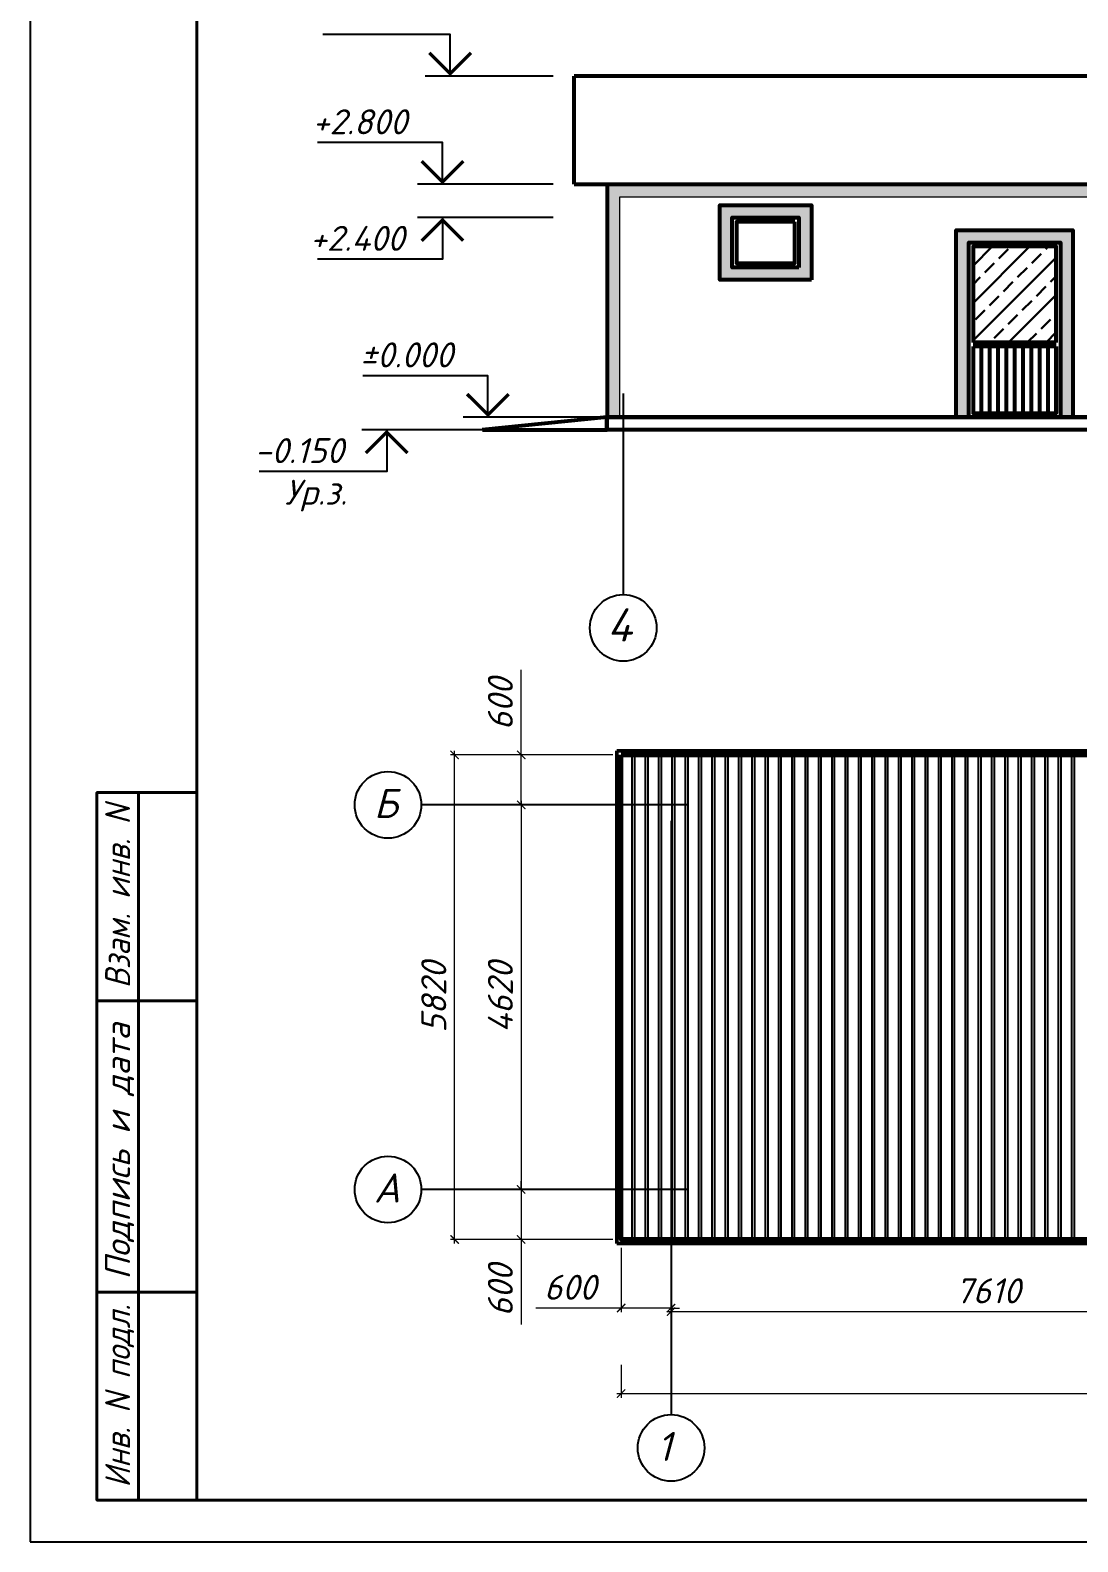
# Model space of a CAD drawing. Extents: x 108150 to 142535, y -18867 to -9422.
# Drawn here: x 134571.3 to 134697.2, y -16848.3 to -16666.8 of the extents above; entities that cross this region are included whole.
import ezdxf
from ezdxf.enums import TextEntityAlignment as Align

# ---------------------------------------------------------------- set-up
doc = ezdxf.new("R2010")
doc.units = 0
doc.header["$MEASUREMENT"] = 0
doc.header["$PDMODE"] = 32
doc.header["$PDSIZE"] = 0.6
doc.layers.add('Размер', color=8, linetype='Continuous', lineweight=30)
doc.styles.add('ГОСТ -3', font='isocpeui.ttf', dxfattribs={"height": 3})
doc.styles.add('ГОСТ 300', font='isocpeui.ttf', dxfattribs={"height": 300})
doc.styles.add('ГОСТ3', font='isocpeur.ttf', dxfattribs={"oblique": 15, "height": 3})
doc.dimstyles.new('100-3А', dxfattribs={"dimtxt": 3, "dimasz": 1, "dimexe": 0.5, "dimexo": 1, "dimgap": 1, "dimtad": 1, "dimdec": 0, "dimlfac": 100, "dimtxsty": 'ГОСТ -3', "dimblk": 'ARCHTICK', "dimcen": 2.5, "dimdle": 0.5, "dimclrd": 7, "dimclre": 7, "dimclrt": 7, "dimadec": 0, "dimazin": 0, "dimtfac": 1, "dimtdec": 0, "dimtmove": 0, "dimatfit": 0, "dimldrblk": 'DOT', "dimfxl": 1, "dimlwd": 15, "dimlwe": 15, "dimarcsym": 0})

# ---------------------------------------------------------------- blocks, each defined once
blk = doc.blocks.new('_ArchTick')
at = {"color": 0, "linetype": 'ByBlock', "const_width": 0.15}
blk.add_lwpolyline([(-0.5, -0.5), (0.5, 0.5)], dxfattribs=at)
blk = doc.blocks.new('*D2855')
at = {"color": 7, "lineweight": 15, "transparency": 16777216}
for p, q in [((134630.31, -16759.31), (134630.31, -16806.51)), ((134633.94, -16759.81), (134629.81, -16759.81)), ((134633.94, -16806.01), (134629.81, -16806.01))]:
    blk.add_line(p, q, dxfattribs=at)
at = {"layer": 'Defpoints', "color": 0, "lineweight": 0, "transparency": 16777216}
for p in [(134634.94, -16759.81), (134630.31, -16806.01), (134634.94, -16806.01)]:
    blk.add_point(p, dxfattribs=at)
at = {"color": 7, "lineweight": 15, "transparency": 16777216}
for p, rotation in [((134630.31, -16759.81), 90), ((134630.31, -16806.01), 270)]:
    blk.add_blockref('_ArchTick', p, dxfattribs=dict(at, rotation=rotation))
at = {"color": 7, "lineweight": 25, "transparency": 16777216, "insert": (134627.81, -16782.91), "char_height": 3, "attachment_point": 5, "rotation": 90, "style": 'ГОСТ -3'}
blk.add_mtext('4620', dxfattribs=at)
blk = doc.blocks.new('_Dot')
at = {"color": 0, "linetype": 'ByBlock', "lineweight": -2}
blk.add_line((-0.5, 0), (-1, 0), dxfattribs=at)
at = {"color": 0, "linetype": 'ByBlock', "const_width": 0.5}
blk.add_lwpolyline([(-0.25, 0, 1), (0.25, 0, 1)], format="xyb", close=True, dxfattribs=at)
blk = doc.blocks.new('*D2955')
at = {"color": 7, "lineweight": 15, "transparency": 16777216}
for p, q in [((134642.31, -16813.01), (134642.31, -16820.76)), ((134642.31, -16820.26), (134632.08, -16820.26)), ((134648.31, -16820.26), (134642.31, -16820.26)), ((134648.31, -16820.21), (134648.31, -16820.76)), ((134648.31, -16820.26), (134649.31, -16820.26))]:
    blk.add_line(p, q, dxfattribs=at)
at = {"layer": 'Defpoints', "color": 0, "lineweight": 0, "transparency": 16777216}
for p in [(134642.31, -16812.01), (134648.31, -16819.21), (134648.31, -16820.26)]:
    blk.add_point(p, dxfattribs=at)
at = {"color": 7, "lineweight": 15, "transparency": 16777216}
blk.add_blockref('_ArchTick', (134642.31, -16820.26), dxfattribs=at)
at = {"color": 7, "lineweight": 15, "transparency": 16777216, "rotation": 180}
blk.add_blockref('_ArchTick', (134648.31, -16820.26), dxfattribs=at)
at = {"color": 7, "lineweight": 25, "transparency": 16777216, "insert": (134636.2, -16817.76), "char_height": 3, "attachment_point": 5, "style": 'ГОСТ -3'}
blk.add_mtext('600', dxfattribs=at)
blk = doc.blocks.new('*D2957')
at = {"color": 7, "lineweight": 15, "transparency": 16777216}
for p, q in [((134630.31, -16806.01), (134630.31, -16805.01)), ((134641.31, -16806.01), (134629.81, -16806.01)), ((134630.31, -16806.01), (134630.31, -16812.01)), ((134641.31, -16812.01), (134629.81, -16812.01)), ((134630.31, -16812.01), (134630.31, -16822.25))]:
    blk.add_line(p, q, dxfattribs=at)
at = {"layer": 'Defpoints', "color": 0, "lineweight": 0, "transparency": 16777216}
for p in [(134642.31, -16806.01), (134630.31, -16812.01), (134642.31, -16812.01)]:
    blk.add_point(p, dxfattribs=at)
at = {"color": 7, "lineweight": 15, "transparency": 16777216}
for p, rotation in [((134630.31, -16806.01), 270), ((134630.31, -16812.01), 90)]:
    blk.add_blockref('_ArchTick', p, dxfattribs=dict(at, rotation=rotation))
at = {"color": 7, "lineweight": 25, "transparency": 16777216, "insert": (134627.81, -16818.13), "char_height": 3, "attachment_point": 5, "rotation": 90, "style": 'ГОСТ -3'}
blk.add_mtext('600', dxfattribs=at)
blk = doc.blocks.new('*D2958')
at = {"color": 7, "lineweight": 15, "transparency": 16777216}
for p, q in [((134630.31, -16753.81), (134630.31, -16743.58)), ((134641.31, -16753.81), (134629.81, -16753.81)), ((134630.31, -16759.81), (134630.31, -16753.81)), ((134641.31, -16759.81), (134629.81, -16759.81)), ((134630.31, -16759.81), (134630.31, -16760.81))]:
    blk.add_line(p, q, dxfattribs=at)
at = {"layer": 'Defpoints', "color": 0, "lineweight": 0, "transparency": 16777216}
for p in [(134630.31, -16753.81), (134642.31, -16753.81), (134642.31, -16759.81)]:
    blk.add_point(p, dxfattribs=at)
at = {"color": 7, "lineweight": 15, "transparency": 16777216}
for p, rotation in [((134630.31, -16753.81), 270), ((134630.31, -16759.81), 90)]:
    blk.add_blockref('_ArchTick', p, dxfattribs=dict(at, rotation=rotation))
at = {"color": 7, "lineweight": 25, "transparency": 16777216, "insert": (134627.81, -16747.7), "char_height": 3, "attachment_point": 5, "rotation": 90, "style": 'ГОСТ -3'}
blk.add_mtext('600', dxfattribs=at)

msp = doc.modelspace()

# ---------------------------------------------------------------- hatches: boundary and pattern name
at = {"lineweight": 30}
h = msp.add_hatch(dxfattribs=at)
h.set_pattern_fill('ANSI33', color=116, scale=0.5, style=0)
h.set_pattern_definition([(45, (142226.055, -8040.0336), (-2.245064, 2.245064), []), (45, (142228.3, -8040.0336), (-2.245064, 2.245064), [1.5875, -0.79375])])
h.paths.add_polyline_path([(134684.5761, -16704.2551), (134694.571, -16704.2551), (134694.571, -16692.7551), (134684.5761, -16692.7551)])
at = {"layer": 'Размер', "linetype": 'Continuous', "lineweight": 0}
h = msp.add_hatch(color=5, dxfattribs=at)
h.dxf.hatch_style = 1
h.paths.add_polyline_path([(134813.671, -16685.2551), (134640.671, -16685.2551), (134640.671, -16713.2551), (134642.171, -16713.2551), (134642.171, -16686.7551), (134812.171, -16686.7551), (134812.171, -16713.2551), (134813.671, -16713.2551)])
h = msp.add_hatch(color=5, dxfattribs=at)
h.dxf.hatch_style = 1
h.paths.add_polyline_path([(134665.168, -16687.7551), (134654.168, -16687.7551), (134654.168, -16696.7551), (134665.168, -16696.7551)])
h.paths.add_polyline_path([(134663.668, -16695.2551), (134655.668, -16695.2551), (134655.668, -16689.2551), (134663.668, -16689.2551)], flags=16)
h.paths.add_polyline_path([(134663.168, -16694.7551), (134656.168, -16694.7551), (134656.168, -16689.7551), (134663.168, -16689.7551)], flags=0)
h = msp.add_hatch(color=5, dxfattribs=at)
h.dxf.hatch_style = 1
h.paths.add_polyline_path([(134696.571, -16690.7551), (134682.571, -16690.7551), (134682.571, -16713.2551), (134684.071, -16713.2551), (134684.071, -16692.2551), (134695.071, -16692.2551), (134695.071, -16713.2551), (134696.571, -16713.2551)])

# ---------------------------------------------------------------- linework, layer by layer
at = {"color": 196, "lineweight": 25}
for p, q in [((134634.171, -16672.2551, -754.4947), (134618.7957, -16672.2551, -754.4947)), ((134634.171, -16685.2551, -754.4947), (134617.8588, -16685.2551, -754.4947)), ((134634.171, -16689.2551, -754.4947), (134617.8588, -16689.2551, -754.4947)), ((134640.571, -16713.2551, -754.4947), (134623.3242, -16713.2551, -754.4947)), ((134631.571, -16714.7551, -754.4947), (134611.1562, -16714.7551, -754.4947))]:
    msp.add_line(p, q, dxfattribs=at)
at = {"color": 116, "lineweight": 53}
for p, q in [((134817.671, -16672.2551, -754.4947), (134636.671, -16672.2551, -754.4947)), ((134636.671, -16685.2551, -754.4947), (134636.671, -16672.2551, -754.4947)), ((134636.671, -16685.2551, -754.4947), (134817.671, -16685.2551, -754.4947)), ((134636.671, -16685.2551, -754.4947), (134640.671, -16685.2551, -754.4947)), ((134640.671, -16713.2551, -754.4947), (134640.671, -16685.2551, -754.4947)), ((134694.571, -16704.2551, -754.4947), (134684.5761, -16704.2551, -754.4947)), ((134694.571, -16704.7551, -754.4947), (134684.5761, -16704.7551, -754.4947)), ((134685.571, -16704.7551, -754.4947), (134685.571, -16712.7551, -754.4947)), ((134686.571, -16704.7551, -754.4947), (134686.571, -16712.7551, -754.4947)), ((134687.571, -16704.7551, -754.4947), (134687.571, -16712.7551, -754.4947)), ((134688.571, -16704.7551, -754.4947), (134688.571, -16712.7551, -754.4947)), ((134689.571, -16704.7551, -754.4947), (134689.571, -16712.7551, -754.4947)), ((134690.571, -16704.7551, -754.4947), (134690.571, -16712.7551, -754.4947)), ((134691.571, -16704.7551, -754.4947), (134691.571, -16712.7551, -754.4947)), ((134692.571, -16704.7551, -754.4947), (134692.571, -16712.7551, -754.4947)), ((134693.571, -16704.7551, -754.4947), (134693.571, -16712.7551, -754.4947)), ((134694.571, -16704.7551, -754.4947), (134694.571, -16712.7551, -754.4947)), ((134640.571, -16713.2551, -754.4947), (134813.771, -16713.2551, -754.4947)), ((134640.571, -16713.2551, -754.4947), (134640.571, -16714.7551, -754.4947)), ((134813.771, -16713.2551, -754.4947), (134640.671, -16713.2551, -754.4947)), ((134813.8547, -16714.7551, -754.4947), (134640.6547, -16714.7551, -754.4947))]:
    msp.add_line(p, q, dxfattribs=at)
at = {"color": 116, "lineweight": 25}
for p, q in [((134642.571, -16710.3945, -754.4947), (134642.571, -16734.5574, -754.4947)), ((134650.2146, -16759.8135, -754.4947), (134618.3146, -16759.8135, -754.4947)), ((134650.2146, -16806.0135, -754.4947), (134618.3146, -16806.0135, -754.4947))]:
    msp.add_line(p, q, dxfattribs=at)
at = {"color": 94, "lineweight": 50}
for p, q in [((134641.8146, -16753.3135, -754.4947), (134641.8146, -16812.5135, -754.4947)), ((134641.8146, -16753.3135, -754.4947), (134824.0146, -16753.3135, -754.4947)), ((134641.8146, -16812.5135, -754.4947), (134824.0146, -16812.5135, -754.4947))]:
    msp.add_line(p, q, dxfattribs=at)
at = {"color": 7, "lineweight": 25}
for p, q in [((134643.6146, -16753.8135, -754.4947), (134643.6146, -16812.0135, -754.4947)), ((134643.9146, -16753.8135, -754.4947), (134643.9146, -16812.0135, -754.4947)), ((134645.2146, -16753.8135, -754.4947), (134645.2146, -16812.0135, -754.4947)), ((134645.5146, -16753.8135, -754.4947), (134645.5146, -16812.0135, -754.4947)), ((134646.8146, -16753.8135, -754.4947), (134646.8146, -16812.0135, -754.4947)), ((134647.1146, -16753.8135, -754.4947), (134647.1146, -16812.0135, -754.4947)), ((134648.4146, -16753.8135, -754.4947), (134648.4146, -16812.0135, -754.4947)), ((134648.7146, -16753.8135, -754.4947), (134648.7146, -16812.0135, -754.4947)), ((134650.0146, -16753.8135, -754.4947), (134650.0146, -16812.0135, -754.4947)), ((134650.3146, -16753.8135, -754.4947), (134650.3146, -16812.0135, -754.4947)), ((134651.6146, -16753.8135, -754.4947), (134651.6146, -16812.0135, -754.4947)), ((134651.9146, -16753.8135, -754.4947), (134651.9146, -16812.0135, -754.4947)), ((134653.2146, -16753.8135, -754.4947), (134653.2146, -16812.0135, -754.4947)), ((134653.5146, -16753.8135, -754.4947), (134653.5146, -16812.0135, -754.4947)), ((134654.8146, -16753.8135, -754.4947), (134654.8146, -16812.0135, -754.4947)), ((134655.1146, -16753.8135, -754.4947), (134655.1146, -16812.0135, -754.4947)), ((134656.4146, -16753.8135, -754.4947), (134656.4146, -16812.0135, -754.4947)), ((134656.7146, -16753.8135, -754.4947), (134656.7146, -16812.0135, -754.4947)), ((134658.0146, -16753.8135, -754.4947), (134658.0146, -16812.0135, -754.4947)), ((134658.3146, -16753.8135, -754.4947), (134658.3146, -16812.0135, -754.4947)), ((134659.6146, -16753.8135, -754.4947), (134659.6146, -16812.0135, -754.4947)), ((134659.9146, -16753.8135, -754.4947), (134659.9146, -16812.0135, -754.4947)), ((134661.2146, -16753.8135, -754.4947), (134661.2146, -16812.0135, -754.4947)), ((134661.5146, -16753.8135, -754.4947), (134661.5146, -16812.0135, -754.4947)), ((134662.8146, -16753.8135, -754.4947), (134662.8146, -16812.0135, -754.4947)), ((134663.1146, -16753.8135, -754.4947), (134663.1146, -16812.0135, -754.4947)), ((134664.4146, -16753.8135, -754.4947), (134664.4146, -16812.0135, -754.4947)), ((134664.7146, -16753.8135, -754.4947), (134664.7146, -16812.0135, -754.4947)), ((134666.0146, -16753.8135, -754.4947), (134666.0146, -16812.0135, -754.4947)), ((134666.3146, -16753.8135, -754.4947), (134666.3146, -16812.0135, -754.4947)), ((134667.6146, -16753.8135, -754.4947), (134667.6146, -16812.0135, -754.4947)), ((134667.9146, -16753.8135, -754.4947), (134667.9146, -16812.0135, -754.4947)), ((134669.2146, -16753.8135, -754.4947), (134669.2146, -16812.0135, -754.4947)), ((134669.5146, -16753.8135, -754.4947), (134669.5146, -16812.0135, -754.4947)), ((134670.8146, -16753.8135, -754.4947), (134670.8146, -16812.0135, -754.4947)), ((134671.1146, -16753.8135, -754.4947), (134671.1146, -16812.0135, -754.4947)), ((134672.4146, -16753.8135, -754.4947), (134672.4146, -16812.0135, -754.4947)), ((134672.7146, -16753.8135, -754.4947), (134672.7146, -16812.0135, -754.4947)), ((134674.0146, -16753.8135, -754.4947), (134674.0146, -16812.0135, -754.4947)), ((134674.3146, -16753.8135, -754.4947), (134674.3146, -16812.0135, -754.4947)), ((134675.6146, -16753.8135, -754.4947), (134675.6146, -16812.0135, -754.4947)), ((134675.9146, -16753.8135, -754.4947), (134675.9146, -16812.0135, -754.4947)), ((134677.2146, -16753.8135, -754.4947), (134677.2146, -16812.0135, -754.4947)), ((134677.5146, -16753.8135, -754.4947), (134677.5146, -16812.0135, -754.4947)), ((134678.8146, -16753.8135, -754.4947), (134678.8146, -16812.0135, -754.4947)), ((134679.1146, -16753.8135, -754.4947), (134679.1146, -16812.0135, -754.4947)), ((134680.4146, -16753.8135, -754.4947), (134680.4146, -16812.0135, -754.4947)), ((134680.7146, -16753.8135, -754.4947), (134680.7146, -16812.0135, -754.4947)), ((134682.0146, -16753.8135, -754.4947), (134682.0146, -16812.0135, -754.4947)), ((134682.3146, -16753.8135, -754.4947), (134682.3146, -16812.0135, -754.4947)), ((134683.6146, -16753.8135, -754.4947), (134683.6146, -16812.0135, -754.4947)), ((134683.9146, -16753.8135, -754.4947), (134683.9146, -16812.0135, -754.4947)), ((134685.2146, -16753.8135, -754.4947), (134685.2146, -16812.0135, -754.4947)), ((134685.5146, -16753.8135, -754.4947), (134685.5146, -16812.0135, -754.4947)), ((134686.8146, -16753.8135, -754.4947), (134686.8146, -16812.0135, -754.4947)), ((134687.1146, -16753.8135, -754.4947), (134687.1146, -16812.0135, -754.4947)), ((134688.4146, -16753.8135, -754.4947), (134688.4146, -16812.0135, -754.4947)), ((134688.7146, -16753.8135, -754.4947), (134688.7146, -16812.0135, -754.4947)), ((134690.0146, -16753.8135, -754.4947), (134690.0146, -16812.0135, -754.4947)), ((134690.3146, -16753.8135, -754.4947), (134690.3146, -16812.0135, -754.4947)), ((134691.6146, -16753.8135, -754.4947), (134691.6146, -16812.0135, -754.4947)), ((134691.9146, -16753.8135, -754.4947), (134691.9146, -16812.0135, -754.4947)), ((134693.2146, -16753.8135, -754.4947), (134693.2146, -16812.0135, -754.4947)), ((134693.5146, -16753.8135, -754.4947), (134693.5146, -16812.0135, -754.4947)), ((134694.8146, -16753.8135, -754.4947), (134694.8146, -16812.0135, -754.4947)), ((134695.1146, -16753.8135, -754.4947), (134695.1146, -16812.0135, -754.4947)), ((134696.4146, -16753.8135, -754.4947), (134696.4146, -16812.0135, -754.4947)), ((134696.7146, -16753.8135, -754.4947), (134696.7146, -16812.0135, -754.4947))]:
    msp.add_line(p, q, dxfattribs=at)
at = {"color": 0, "lineweight": -3}
for p, q in [((134591.3475, -16758.334, -754.4947), (134579.3475, -16758.334, -754.4947)), ((134579.3475, -16843.334, -754.4947), (134579.3475, -16758.334, -754.4947)), ((134591.3475, -16843.334, -754.4947), (134579.3475, -16843.334, -754.4947))]:
    msp.add_line(p, q, dxfattribs=at)
at = {"color": 7, "lineweight": 40}
for p, q in [((134584.3475, -16843.334, -754.4947), (134584.3475, -16758.334, -754.4947)), ((134591.3475, -16783.334, -754.4947), (134579.3475, -16783.334, -754.4947)), ((134591.3475, -16818.334, -754.4947), (134579.3475, -16818.334, -754.4947))]:
    msp.add_line(p, q, dxfattribs=at)
at = {"color": 5, "lineweight": 25}
msp.add_line((134648.3146, -16761.7135, -754.4947), (134648.3146, -16833.0615, -754.4947), dxfattribs=at)
at = {"color": 0, "lineweight": -3, "elevation": -754.4947}
msp.add_lwpolyline([(134571.3475, -16848.334), (135201.3475, -16848.334), (135201.3475, -16551.334), (134571.3475, -16551.334)], close=True, dxfattribs=at)
at = {"color": 7, "lineweight": 40, "elevation": -754.4947}
for points in [[(134591.3475, -16843.334), (135196.3475, -16843.334), (135196.3475, -16556.334), (134591.3475, -16556.334)], [(134591.3475, -16843.334), (134579.3475, -16843.334), (134579.3475, -16758.334), (134591.3475, -16758.334)]]:
    msp.add_lwpolyline(points, close=True, dxfattribs=at)
at = {"color": 196, "lineweight": 25, "elevation": -754.4947}
for points in [[(134621.7957, -16672.2551), (134621.7957, -16667.2551), (134606.4753, -16667.2551)], [(134620.8588, -16685.2551), (134620.8588, -16680.2551), (134605.8474, -16680.2551)], [(134620.8588, -16689.2551), (134620.8588, -16694.2551), (134605.8474, -16694.2551)], [(134626.3242, -16713.2551), (134626.3242, -16708.2551), (134611.3128, -16708.2551)], [(134614.1562, -16714.7551), (134614.1562, -16719.7551), (134598.8358, -16719.7551)]]:
    msp.add_lwpolyline(points, dxfattribs=at)
at = {"color": 196, "lineweight": 25, "const_width": 0.4, "elevation": -754.4947}
for points in [[(134624.2957, -16669.4723), (134621.7957, -16671.9723), (134619.2957, -16669.4723)], [(134623.3588, -16682.4723), (134620.8588, -16684.9723), (134618.3588, -16682.4723)], [(134623.3588, -16692.0379), (134620.8588, -16689.5379), (134618.3588, -16692.0379)], [(134628.8242, -16710.4723), (134626.3242, -16712.9723), (134623.8242, -16710.4723)], [(134616.6562, -16717.5379), (134614.1562, -16715.0379), (134611.6562, -16717.5379)]]:
    msp.add_lwpolyline(points, dxfattribs=at)
at = {"color": 5, "linetype": 'Continuous', "lineweight": 0, "elevation": -754.4947}
msp.add_lwpolyline([(134642.171, -16713.2551), (134642.171, -16686.7551), (134812.171, -16686.7551), (134812.171, -16713.2551)], dxfattribs=at)
at = {"color": 5, "lineweight": 53, "elevation": -754.4947}
msp.add_lwpolyline([(134665.168, -16696.7551), (134654.168, -16696.7551), (134654.168, -16687.7551), (134665.168, -16687.7551)], close=True, dxfattribs=at)
at = {"color": 116, "lineweight": 53, "elevation": -754.4947}
for points in [[(134663.668, -16695.2551), (134655.668, -16695.2551), (134655.668, -16689.2551), (134663.668, -16689.2551)], [(134663.168, -16689.7551), (134656.168, -16689.7551), (134656.168, -16694.7551), (134663.168, -16694.7551)], [(134695.071, -16713.2551), (134684.071, -16713.2551), (134684.071, -16692.2551), (134695.071, -16692.2551)], [(134625.6547, -16714.7551), (134640.6547, -16714.7551), (134640.6547, -16713.2551), (134625.6547, -16714.7551)]]:
    msp.add_lwpolyline(points, close=True, dxfattribs=at)
at = {"color": 5, "lineweight": 53, "elevation": -754.4947}
msp.add_lwpolyline([(134684.071, -16713.2551), (134682.571, -16713.2551), (134682.571, -16690.7551), (134696.571, -16690.7551), (134696.571, -16713.2551), (134695.071, -16713.2551)], dxfattribs=at)
at = {"color": 116, "lineweight": 53, "elevation": -754.4947}
for points in [[(134694.571, -16704.2551), (134694.571, -16692.7551), (134684.5761, -16692.7551), (134684.5761, -16704.2551)], [(134684.5761, -16704.7551), (134684.5761, -16712.7551), (134694.571, -16712.7551), (134694.571, -16704.7551)]]:
    msp.add_lwpolyline(points, dxfattribs=at)
at = {"color": 116, "lineweight": 60, "elevation": -754.4947}
msp.add_lwpolyline([(134642.3146, -16753.8135), (134823.5146, -16753.8135), (134823.5146, -16812.0135), (134642.3146, -16812.0135)], close=True, dxfattribs=at)
at = {"color": 206, "lineweight": 25}
msp.add_circle((134642.571, -16738.5574, -754.4947), 4, dxfattribs=at)
at = {"color": 7}
for centre in [(134614.3146, -16759.8135, -754.4947), (134614.3146, -16806.0135, -754.4947), (134648.3146, -16837.0615, -754.4947)]:
    msp.add_circle(centre, 4, dxfattribs=at)

# ---------------------------------------------------------------- texts
at = {"color": 196, "lineweight": 25, "style": 'ГОСТ -3'}
for s, p in [('+2.800', (134605.2497, -16679.2551, -754.4947)), ('+2.400', (134604.9406, -16693.2551, -754.4947)), ('%%P0.000', (134610.956, -16707.2551, -754.4947)), ('-0.150', (134598.2767, -16718.7551, -754.4947))]:
    msp.add_text(s, height=3, dxfattribs=at).set_placement(p)
at = {"color": 7, "lineweight": 25, "style": 'ГОСТ -3'}
msp.add_text('Ур.з.', height=3, dxfattribs=at).set_placement((134601.9279, -16720.7551, -754.4947), align=Align.TOP_LEFT)
at = {"color": 0, "linetype": 'Continuous', "lineweight": 25, "style": 'ГОСТ3', "oblique": 15}
msp.add_text('4', height=4, dxfattribs=at).set_placement((134640.6125, -16740.1939, -754.4947))
at = {"color": 7, "style": 'ГОСТ 300'}
for s, p in [('Б', (134612.6217, -16761.3823, -754.4947)), ('А', (134612.6217, -16807.5823, -754.4947)), ('1', (134646.6217, -16838.6303, -754.4947))]:
    msp.add_text(s, height=3.5, dxfattribs=at).set_placement(p)
at = {"color": 0, "lineweight": -3, "style": 'ГОСТ3', "oblique": 15}
for s, width, p, p2 in [('Взам. инв. N', 0.946237, (134583.3475, -16781.834, -754.4947), (134583.3475, -16759.834, -754.4947)), ('Инв. N подл.', 0.964912, (134583.3475, -16841.834, -754.4947), (134583.3475, -16819.834, -754.4947))]:
    msp.add_text(s, height=3, rotation=90, dxfattribs=dict(at, width=width)).set_placement(p, p2, align=Align.FIT)
msp.add_text('Подпись и дата', height=3, rotation=90, dxfattribs=at).set_placement((134583.3475, -16816.834, -754.4947))

# ---------------------------------------------------------------- dimensions: what is measured, and where the dimension line sits
at = {"color": 116, "lineweight": 25}
for base, p1, p2, picture, middle in [((134630.3146, -16753.8135, -754.4947), (134642.3146, -16759.8135, -754.4947), (134642.3146, -16753.8135, -754.4947), '*D2958', (134627.8146, -16747.6964, -754.4947)), ((134630.3146, -16806.0135, -754.4947), (134634.9397, -16759.8135, -754.4947), (134634.9397, -16806.0135, -754.4947), '*D2855', (134627.8146, -16782.9135, -754.4947)), ((134630.3146, -16812.0135, -754.4947), (134642.3146, -16806.0135, -754.4947), (134642.3146, -16812.0135, -754.4947), '*D2957', (134627.8146, -16818.1305, -754.4947))]:
    dim = msp.add_linear_dim(base=base, p1=p1, p2=p2, angle=90, dimstyle='100-3А', dxfattribs=at)
    dim.commit()
    dim.dimension.update_dxf_attribs({"geometry": picture, "text_midpoint": middle})
msp.add_linear_dim(base=(134622.3146, -16753.8135, -754.4947), p1=(134642.3146, -16812.0135, -754.4947), p2=(134642.3146, -16753.8135, -754.4947), angle=90, dimstyle='100-3А', dxfattribs=at).render()
dim = msp.add_linear_dim(base=(134648.3146, -16820.2637, -754.4947), p1=(134642.3146, -16812.0135, -754.4947), p2=(134648.3146, -16819.2101, -754.4947), dimstyle='100-3А', dxfattribs=at)
dim.commit()
dim.dimension.update_dxf_attribs({"geometry": '*D2955', "text_midpoint": (134636.1975, -16820.2637, -754.4947), "dimtype": 160})
msp.add_linear_dim(base=(134724.4146, -16820.692, -754.4947), p1=(134648.3146, -16819.2101, -754.4947), p2=(134724.4146, -16819.6383, -754.4947), dimstyle='100-3А', override={"dimtmove": 1}, dxfattribs=at).render()
msp.add_linear_dim(base=(134823.5146, -16830.5233, -754.4947), p1=(134642.3146, -16826.0637, -754.4947), p2=(134823.5146, -16826.0637, -754.4947), dimstyle='100-3А', dxfattribs=at).render()

doc.saveas('drawing.dxf')
